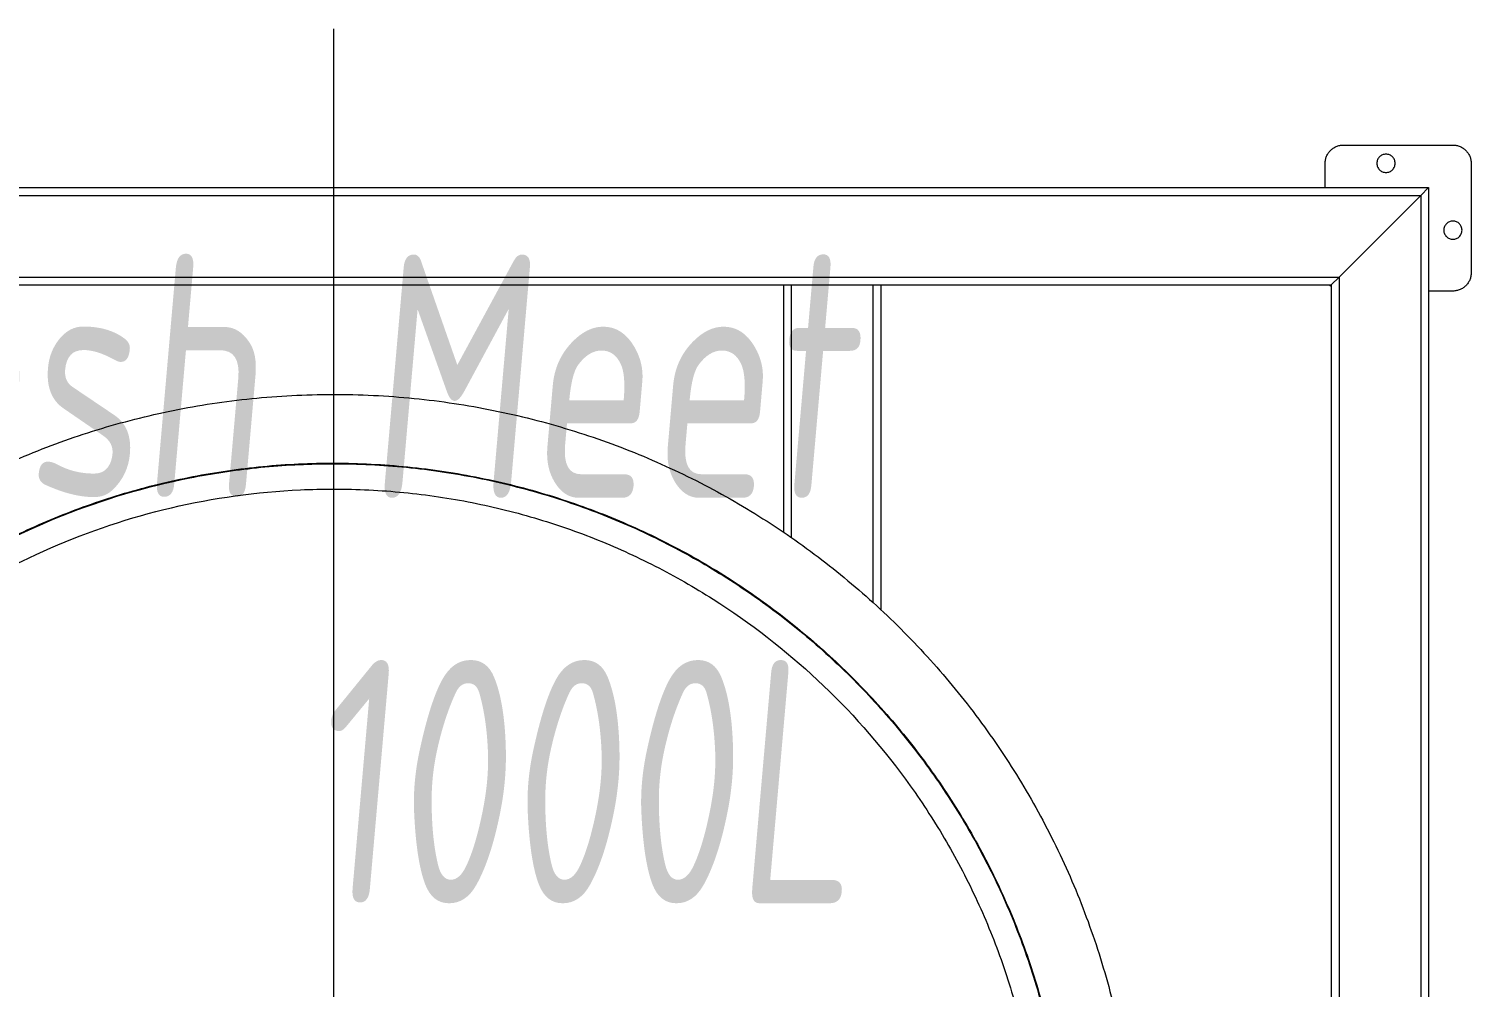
# Model space of a CAD drawing. Extents: x -681219 to -550379, y -242630 to -158199.
# Drawn here: x -647806 to -646620, y -207547 to -206759 of the extents above; entities that cross this region are included whole.
import ezdxf

# ---------------------------------------------------------------- set-up
doc = ezdxf.new("R2010")
doc.units = 0
doc.header["$LTSCALE"] = 1000
doc.linetypes.add('CENTER', pattern=[50.8, 31.75, -6.35, 6.35, -6.35])
doc.linetypes.add('DASHED2', pattern=[9.525, 6.35, -3.175])
doc.layers.get('0').update_dxf_attribs({"linetype": 'CONTINUOUS'})
doc.layers.add('future', color=4, linetype='DASHED2', lineweight=0)
doc.layers.add('text1', color=7, linetype='CONTINUOUS', lineweight=0)
doc.styles.add('ISOCP', font='isocp.shx', dxfattribs={"bigfont": 'gbcbig.shx'})

# ---------------------------------------------------------------- blocks, each defined once
blk = doc.blocks.new('Meat tank 1000l-V')
at = {"color": 8, "linetype": 'CENTER'}
blk.add_line((0, 960.6), (0, -754.4), dxfattribs=at)
for p, q in [((-830, 865), (-920, 865)), ((-935, 850), (-935, 760)), ((-815, 830), (-815, 850)), ((-900, 830), (-900, -670)), ((-900, 830), (-893.6, 823.6)), ((1450, 830), (-900, 830)), ((-893.6, 823.6), (-900, 830)), ((-893.6, 823.6), (-893.6, -663.6)), ((-893.6, 823.6), (-826.4, 756.4)), ((1443.6, 823.6), (-893.6, 823.6)), ((-826.4, 756.4), (-820, 750)), ((1376.4, 756.4), (-826.4, 756.4)), ((-820, 750), (-826.4, 756.4)), ((-826.4, 756.4), (-826.4, 94)), ((-820, 750), (-820, 94)), ((-450, 750), (-820, 750)), ((-450, 482.8), (-450, 750)), ((-443.6, 750), (-450, 750)), ((-376.4, 750), (-443.6, 750)), ((-443.6, 488.7), (-443.6, 750)), ((-370, 750), (-376.4, 750)), ((-376.4, 542.1), (-376.4, 750)), ((370, 750), (-370, 750)), ((-370, 546.5), (-370, 750)), ((-920, 745), (-900, 745))]:
    blk.add_line(p, q)
at = {"flags": 128}
blk.add_lwpolyline([(-820, 748.8), (-819.4, 749.4), (-818.8, 750)], dxfattribs=at)
for centre in [(-865, 850), (-920, 795)]:
    blk.add_circle(centre, 7.5)
for centre, radius, start, end in [((-920, 850), 15, 90, 180), ((-830, 850), 15, 0, 90), ((-920, 760), 15, 180, 270), ((0, 0), 660, 2.6127, 270), ((0, 0), 603.5, 7.0908, 270), ((0, 0), 603, 90, 352.903), ((0, 0), 603, 7.097, 90), ((0, 0), 582.2, 90, 352.6487), ((0, 0), 582.2, 7.3513, 90)]:
    blk.add_arc(centre, radius, start, end)

msp = doc.modelspace()

# ---------------------------------------------------------------- block references
at = {"layer": 'future', "xscale": -1}
msp.add_blockref('Meat tank 1000l-V', (-647555.0816, -207719.4401), dxfattribs=at)

# ---------------------------------------------------------------- texts
at = {"layer": 'text1', "ltscale": 20, "insert": (-647128.4925, -207477.8141), "char_height": 200, "attachment_point": 9, "style": 'ISOCP'}
msp.add_mtext_dynamic_manual_height_columns('{\\Fgbenor,-gbcbig|c134;\\Q5;\\W0.8;\\C6;Fresh Meet\\P1000L}', width=16722.717465, gutter_width=355537.5, heights=[0], dxfattribs=at)

doc.saveas('drawing.dxf')
